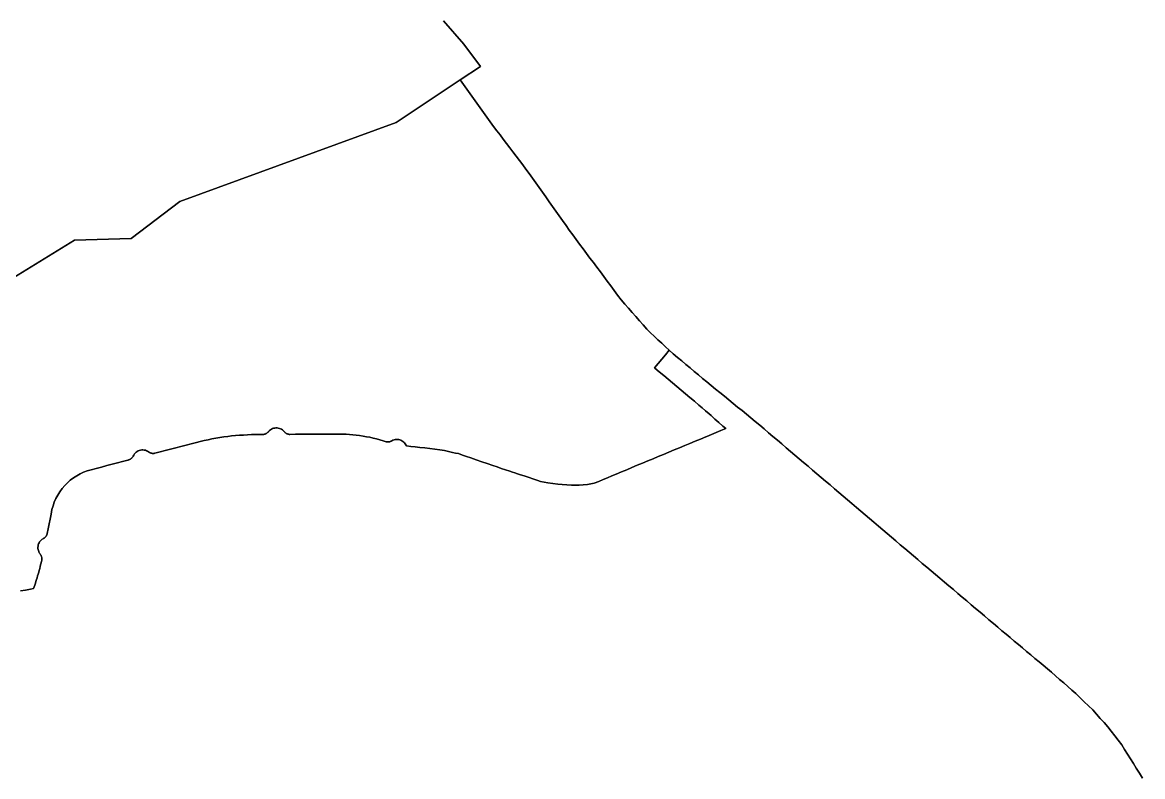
# Model space of a CAD drawing. Header units: inches. Extents: x 130170 to 284068, y 377793 to 804530.
# Drawn here: x 191420 to 193323, y 577277 to 578559 of the extents above; entities that cross this region are included whole.
import ezdxf

# ---------------------------------------------------------------- set-up
doc = ezdxf.new("R2010")
doc.units = ezdxf.units.IN
doc.header["$MEASUREMENT"] = 0
doc.layers.add('muni_il', color=7, linetype='Continuous')

msp = doc.modelspace()

# ---------------------------------------------------------------- linework, layer by layer
at = {"layer": 'muni_il'}
for points in [[(192135.4, 578561.7), (192169.8, 578521.8), (192197.8, 578484.2), (192163.7, 578461.5), (192054.6, 578388.8), (191687, 578254.5), (191604.8, 578192), (191508.1, 578188.9), (191375.2, 578107.4)], [(193322.8, 577274.9), (193317.5, 577283.2), (193312.1, 577291.4), (193307.2, 577299.4), (193302.2, 577307.4), (193297.3, 577315.4), (193292.3, 577323.4), (193287.4, 577331.4), (193281.5, 577339.1), (193275.6, 577346.7), (193269.7, 577354.4), (193263.8, 577362), (193257.4, 577369.2), (193251, 577376.3), (193244.6, 577383.5), (193238.2, 577390.6), (193231, 577397.5), (193223.8, 577404.4), (193216.6, 577411.3), (193209.4, 577418.3), (193202.5, 577424.3), (193195.7, 577430.4), (193188.8, 577436.5), (193181.9, 577442.6), (193175.1, 577448.7), (193168.2, 577454.7), (193161.1, 577460.6), (193154.1, 577466.5), (193147, 577472.4), (193139.9, 577478.3), (193132.9, 577484.1), (193125.8, 577490), (193118.8, 577495.9), (193111.9, 577501.8), (193104.9, 577507.7), (193097.9, 577513.6), (193090.9, 577519.5), (193083.9, 577525.3), (193077, 577531.2), (193069.4, 577537.6), (193061.8, 577544), (193054.3, 577550.4), (193046.7, 577556.8), (193039.1, 577563.2), (193031.6, 577569.5), (193024, 577575.9), (193016.4, 577582.3), (193008.9, 577588.7), (193001.3, 577595.1), (192993.7, 577601.5), (192986.2, 577607.9), (192978.6, 577614.3), (192971, 577620.6), (192963.5, 577627), (192956, 577633.4), (192948.6, 577639.7), (192941.1, 577646.1), (192933.6, 577652.4), (192926.2, 577658.7), (192918.7, 577665.1), (192911.2, 577671.4), (192903.8, 577677.8), (192896.3, 577684.1), (192888.8, 577690.5), (192881.4, 577696.8), (192873.9, 577703.1), (192866.5, 577709.5), (192859, 577715.8), (192851.5, 577722.2), (192844.1, 577728.5), (192836.6, 577734.9), (192829.1, 577741.2), (192821.7, 577747.5), (192814.2, 577753.9), (192806.7, 577760.2), (192799.3, 577766.6), (192791.8, 577772.9), (192784.4, 577779.3), (192776.9, 577785.6), (192769.4, 577791.9), (192762, 577798.3), (192754.5, 577804.6), (192747, 577811), (192739.6, 577817.3), (192732.1, 577823.7), (192724.7, 577830), (192717.2, 577836.3), (192709.7, 577842.7), (192702.3, 577849), (192694.8, 577855.4), (192687.3, 577861.7), (192679.9, 577868.1), (192672.4, 577874.4), (192664.9, 577880.7), (192657.5, 577887.1), (192650, 577893.2), (192642.4, 577899.3), (192634.9, 577905.4), (192627.4, 577911.5), (192619.8, 577917.6), (192612.3, 577923.7), (192604.8, 577929.8), (192597.2, 577935.9), (192589.7, 577942), (192582.6, 577948), (192575.4, 577953.9), (192568.3, 577959.9), (192561.2, 577965.9), (192554.1, 577971.9), (192546.9, 577977.9), (192539.8, 577983.9), (192532.7, 577989.8), (192525.6, 577995.8), (192518.4, 578001.8), (192512.1, 578007.8), (192505.8, 578013.8), (192499.5, 578019.7), (192493.2, 578025.7), (192486.9, 578031.7), (192480.6, 578037.7), (192474.4, 578044.8), (192468.1, 578051.9), (192461.9, 578059.1), (192455.6, 578066.2), (192449.4, 578073.3), (192443.2, 578080.4), (192436.9, 578087.6), (192431, 578095.5), (192425.2, 578103.4), (192419.3, 578111.2), (192413.4, 578119.1), (192407.5, 578127), (192401.6, 578134.9), (192395.8, 578142.8), (192389.9, 578150.7), (192384, 578158.5), (192378.1, 578166.4), (192372.2, 578174.3), (192366.4, 578182.2), (192360.5, 578190.1), (192354.6, 578198), (192348.9, 578206), (192343.3, 578214.1), (192337.6, 578222.1), (192331.9, 578230.1), (192326.2, 578238.2), (192320.6, 578246.2), (192314.9, 578254.3), (192309.2, 578262.3), (192303.5, 578270.4), (192297.9, 578278.4), (192292.2, 578286.5), (192286.5, 578294.5), (192280.8, 578302.5), (192275.3, 578309.8), (192269.8, 578317), (192264.3, 578324.3), (192258.8, 578331.5), (192253.2, 578338.8), (192247.7, 578346), (192242.2, 578353.3), (192236.7, 578360.5), (192231.2, 578367.8), (192225.6, 578375), (192220.1, 578382.3), (192214.5, 578390.2), (192208.8, 578398.1), (192203.2, 578406), (192197.6, 578414), (192191.9, 578421.9), (192186.3, 578429.8), (192180.6, 578437.7), (192175, 578445.6), (192169.3, 578453.5), (192163.7, 578461.5), (192197.8, 578484.2), (192169.8, 578521.8), (192135.4, 578561.7)], [(191375.2, 578107.4), (191508.1, 578188.9), (191604.8, 578192), (191687, 578254.5), (192054.6, 578388.8), (192163.7, 578461.5), (192169.3, 578453.5), (192175, 578445.6), (192180.6, 578437.7), (192186.3, 578429.8), (192191.9, 578421.9), (192197.6, 578414), (192203.2, 578406), (192208.8, 578398.1), (192214.5, 578390.2), (192220.1, 578382.3), (192225.6, 578375), (192231.2, 578367.8), (192236.7, 578360.5), (192242.2, 578353.3), (192247.7, 578346), (192253.2, 578338.8), (192258.8, 578331.5), (192264.3, 578324.3), (192269.8, 578317), (192275.3, 578309.8), (192280.8, 578302.5), (192286.5, 578294.5), (192292.2, 578286.5), (192297.9, 578278.4), (192303.5, 578270.4), (192309.2, 578262.3), (192314.9, 578254.3), (192320.6, 578246.2), (192326.2, 578238.2), (192331.9, 578230.1), (192337.6, 578222.1), (192343.3, 578214.1), (192348.9, 578206), (192354.6, 578198), (192360.5, 578190.1), (192366.4, 578182.2), (192372.2, 578174.3), (192378.1, 578166.4), (192384, 578158.5), (192389.9, 578150.7), (192395.8, 578142.8), (192401.6, 578134.9), (192407.5, 578127), (192413.4, 578119.1), (192419.3, 578111.2), (192425.2, 578103.4), (192431, 578095.5), (192436.9, 578087.6), (192443.2, 578080.4), (192449.4, 578073.3), (192455.6, 578066.2), (192461.9, 578059.1), (192468.1, 578051.9), (192474.4, 578044.8), (192480.6, 578037.7), (192486.9, 578031.7), (192493.2, 578025.7), (192499.5, 578019.7), (192505.8, 578013.8), (192512.1, 578007.8), (192518.4, 578001.8), (192512.3, 577994.3), (192506.2, 577986.9), (192500, 577979.4), (192493.9, 577971.9), (192494.1, 577971.8), (192494.3, 577971.6), (192501.8, 577965.3), (192509.2, 577959), (192516.7, 577952.7), (192524.2, 577946.4), (192531.6, 577940.2), (192539.1, 577933.9), (192546.5, 577927.6), (192553.9, 577921.3), (192561.4, 577915.1), (192568.8, 577908.8), (192574.6, 577903.9), (192580.5, 577898.9), (192586.4, 577894), (192589.7, 577891), (192596.3, 577885), (192602.9, 577879.1), (192609.6, 577873.1), (192614.6, 577868.6), (192606.5, 577865.2), (192598.4, 577861.9), (192590.4, 577858.6), (192582.3, 577855.3), (192581.1, 577854.8), (192580.9, 577854.8), (192580.8, 577854.7), (192571.8, 577851), (192562.9, 577847.2), (192553.9, 577843.5), (192544.9, 577839.8), (192536, 577836.1), (192527, 577832.4), (192518.1, 577828.6), (192509.1, 577824.9), (192500.1, 577821.2), (192491.2, 577817.5), (192482.2, 577813.8), (192473.2, 577810), (192464.3, 577806.3), (192455.3, 577802.6), (192446.4, 577798.9), (192437.4, 577795.2), (192428.4, 577791.4), (192421, 577788.3), (192413.6, 577785.2), (192406.2, 577782), (192398.8, 577778.9), (192391.4, 577775.8), (192385.5, 577774.7), (192379.6, 577773.6), (192372.7, 577773), (192365.8, 577772.4), (192359.1, 577772.4), (192352.5, 577772.4), (192344.7, 577773), (192337, 577773.7), (192329.3, 577774.4), (192320.9, 577775.5), (192312.6, 577776.7), (192306.3, 577777.8), (192300, 577778.9), (192295.7, 577780.4), (192287, 577783.4), (192280.7, 577785.6), (192272.4, 577788.2), (192265.8, 577790.4), (192261, 577791.9), (192256.2, 577793.5), (192252.4, 577794.7), (192247.6, 577796.3), (192240.4, 577798.7), (192233.3, 577801.1), (192226.1, 577803.6), (192219, 577806), (192209.6, 577809.3), (192200.3, 577812.5), (192190.9, 577815.8), (192181.5, 577819), (192174.5, 577821.4), (192167.5, 577823.8), (192160.4, 577826.2), (192155.3, 577827.2), (192150.2, 577828.2), (192143.5, 577829.8), (192136.8, 577831.4), (192128.7, 577832.7), (192120.6, 577834), (192112, 577834.9), (192103.3, 577835.9), (192094.7, 577836.8), (192087.2, 577837.6), (192079.6, 577838.4), (192072.1, 577839.2), (192071.3, 577841), (192070.3, 577842.7), (192069.1, 577844.3), (192067.7, 577845.8), (192066.2, 577847), (192064.5, 577848.1), (192062.8, 577848.9), (192060.9, 577849.6), (192059, 577850.1), (192057, 577850.3), (192055, 577850.3), (192053, 577850), (192051.1, 577849.5), (192049.2, 577848.8), (192047.5, 577847.9), (192047.2, 577847.8), (192046.9, 577847.6), (192046.3, 577847.3), (192046, 577847.2), (192045.7, 577847.1), (192045.1, 577846.8), (192044.8, 577846.7), (192044.5, 577846.6), (192043.8, 577846.4), (192043.5, 577846.4), (192043.2, 577846.3), (192042.5, 577846.2), (192041.9, 577846.1), (192041.5, 577846.1), (192041.2, 577846.1), (192040.5, 577846.1), (192040.2, 577846.1), (192039.9, 577846.1), (192039.2, 577846.2), (192038.9, 577846.2), (192038.6, 577846.2), (192037.9, 577846.4), (192032.4, 577848.1), (192026.8, 577849.8), (192021.2, 577851.3), (192015.5, 577852.6), (192009.9, 577853.9), (192004.2, 577855), (191998.5, 577856), (191992.7, 577856.9), (191987, 577857.6), (191981.2, 577858.2), (191975.4, 577858.8), (191969.6, 577859.1), (191963.8, 577859.4), (191958, 577859.5), (191952.2, 577859.5), (191942.5, 577859.4), (191932.7, 577859.3), (191923, 577859.3), (191913.2, 577859.2), (191903.5, 577859.1), (191893.8, 577859), (191884, 577859), (191874.3, 577858.9), (191873.9, 577858.9), (191873.5, 577858.9), (191872.8, 577858.9), (191872.4, 577859), (191872, 577859.1), (191871.3, 577859.2), (191870.9, 577859.3), (191870.6, 577859.4), (191869.9, 577859.7), (191869.5, 577859.8), (191869.2, 577859.9), (191868.5, 577860.3), (191867.8, 577860.6), (191867.5, 577860.8), (191867.2, 577861), (191866.6, 577861.4), (191866, 577861.9), (191865.7, 577862.2), (191865.4, 577862.4), (191864.9, 577863), (191864.7, 577863.3), (191864.4, 577863.6), (191863.1, 577865.1), (191861.6, 577866.4), (191859.9, 577867.5), (191858.2, 577868.4), (191856.3, 577869.1), (191854.3, 577869.6), (191852.4, 577869.9), (191850.4, 577869.9), (191848.4, 577869.7), (191846.4, 577869.3), (191844.5, 577868.6), (191842.7, 577867.7), (191841.1, 577866.6), (191839.5, 577865.3), (191838.1, 577863.9), (191838.1, 577863.8), (191838, 577863.8), (191838, 577863.7), (191838, 577863.7), (191838, 577863.7), (191837.9, 577863.6), (191837.9, 577863.6), (191837.8, 577863.5), (191837.7, 577863.4), (191837.7, 577863.4), (191837.6, 577863.3), (191837.6, 577863.3), (191837.5, 577863.2), (191837.5, 577863.1), (191837.4, 577863.1), (191837.4, 577863), (191837.3, 577862.9), (191837.3, 577862.9), (191836.7, 577862.4), (191836.4, 577862.1), (191836.1, 577861.9), (191835.5, 577861.4), (191835.2, 577861.2), (191834.9, 577860.9), (191834.2, 577860.5), (191833.9, 577860.3), (191833.5, 577860.2), (191833.3, 577860), (191832.8, 577859.8), (191832.5, 577859.7), (191832.1, 577859.5), (191831.4, 577859.2), (191831, 577859.2), (191830.6, 577859.1), (191829.9, 577858.9), (191829.1, 577858.7), (191828.7, 577858.7), (191828.3, 577858.6), (191827.5, 577858.6), (191827.2, 577858.5), (191826.8, 577858.5), (191821.2, 577858.5), (191815.6, 577858.4), (191808.9, 577858.4), (191802.2, 577858.1), (191795.4, 577857.8), (191788.7, 577857.4), (191781.9, 577856.9), (191775.2, 577856.2), (191768.5, 577855.4), (191761.8, 577854.6), (191755.1, 577853.6), (191748.5, 577852.4), (191741.8, 577851.3), (191735.2, 577849.9), (191728.6, 577848.5), (191722, 577847), (191715.5, 577845.3), (191706.6, 577843), (191697.8, 577840.7), (191689, 577838.4), (191680.2, 577836.1), (191671.4, 577833.8), (191662.5, 577831.5), (191653.7, 577829.2), (191644.9, 577826.9), (191644.2, 577826.7), (191643.8, 577826.6), (191643.4, 577826.6), (191642.7, 577826.5), (191641.9, 577826.5), (191641.5, 577826.5), (191641.2, 577826.5), (191640.4, 577826.6), (191639.7, 577826.7), (191639.3, 577826.8), (191638.9, 577826.8), (191638.2, 577827), (191637.9, 577827.1), (191637.5, 577827.3), (191636.8, 577827.6), (191636.5, 577827.7), (191636.1, 577827.9), (191635.5, 577828.2), (191635.1, 577828.4), (191634.8, 577828.6), (191634.2, 577829.1), (191632.5, 577830.2), (191630.6, 577831.1), (191628.7, 577831.8), (191626.6, 577832.3), (191624.6, 577832.4), (191622.5, 577832.4), (191620.4, 577832.1), (191618.4, 577831.6), (191616.5, 577830.8), (191614.7, 577829.8), (191613, 577828.6), (191611.5, 577827.1), (191610.2, 577825.6), (191609, 577823.8), (191608.1, 577821.9), (191607.9, 577821.6), (191607.7, 577821.3), (191607.2, 577820.6), (191606.7, 577820), (191606.5, 577819.7), (191606.2, 577819.4), (191605.7, 577818.9), (191605.4, 577818.6), (191605.1, 577818.3), (191604.5, 577817.8), (191604.2, 577817.6), (191603.9, 577817.4), (191603.2, 577816.9), (191602.9, 577816.7), (191602.6, 577816.5), (191601.9, 577816.1), (191601.5, 577816), (191601.2, 577815.8), (191600.4, 577815.5), (191600.1, 577815.4), (191599.7, 577815.3), (191598.9, 577815), (191590, 577812.7), (191581.1, 577810.4), (191572.1, 577808.1), (191563.2, 577805.8), (191554.2, 577803.4), (191545.3, 577801.1), (191536.4, 577798.8), (191530, 577796.9), (191523.8, 577794.6), (191517.8, 577791.8), (191512, 577788.6), (191506.5, 577784.9), (191501.2, 577780.9), (191496.2, 577776.6), (191491.6, 577771.8), (191487.3, 577766.8), (191483.4, 577761.4), (191479.8, 577755.8), (191476.7, 577749.9), (191474, 577743.9), (191471.8, 577737.7), (191470, 577731.2), (191468.4, 577723.1), (191466.7, 577714.9), (191465.1, 577706.7), (191463.5, 577698.5), (191461.8, 577690.3), (191461.8, 577689.9), (191461.7, 577689.5), (191461.5, 577688.8), (191461.3, 577688.4), (191461.2, 577688.1), (191460.9, 577687.3), (191460.5, 577686.6), (191460.3, 577686.3), (191460.1, 577686), (191459.7, 577685.4), (191459.2, 577684.8), (191458.9, 577684.5), (191458.7, 577684.2), (191458.1, 577683.6), (191457.6, 577683.1), (191457.2, 577682.9), (191456.9, 577682.7), (191456.3, 577682.3), (191455.6, 577681.9), (191455.3, 577681.7), (191454.9, 577681.6), (191453.3, 577680.6), (191451.7, 577679.3), (191450.3, 577677.9), (191449.1, 577676.4), (191448.1, 577674.7), (191447.3, 577672.9), (191446.7, 577671.1), (191446.3, 577669.1), (191446.1, 577667.2), (191446.1, 577665.2), (191446.4, 577663.3), (191446.9, 577661.4), (191447.6, 577659.6), (191448.5, 577657.8), (191449.6, 577656.2), (191450.1, 577655.4), (191450.6, 577654.7), (191451, 577653.9), (191451.4, 577653.1), (191451.8, 577652.3), (191452.1, 577651.4), (191452.3, 577650.6), (191452.5, 577649.8), (191452.6, 577648.9), (191452.7, 577648), (191452.8, 577647.1), (191452.8, 577646.2), (191452.7, 577645.3), (191452.5, 577644.4), (191452.4, 577643.6), (191451.6, 577640.4), (191450.8, 577637.3), (191450, 577634.1), (191449.2, 577631), (191448.4, 577627.8), (191447.5, 577624.7), (191446.6, 577621.6), (191445.7, 577618.4), (191444.8, 577615.3), (191443.8, 577612.2), (191442.8, 577609.1), (191441.8, 577606), (191440.8, 577602.9), (191439.8, 577599.8), (191438.8, 577596.9), (191433.8, 577596.1), (191424.8, 577594.2), (191416.4, 577593.1)], [(191416.4, 577593.1), (191424.8, 577594.2), (191433.8, 577596.1), (191438.8, 577596.9), (191439.8, 577599.8), (191440.8, 577602.9), (191441.8, 577606), (191442.8, 577609.1), (191443.8, 577612.2), (191444.8, 577615.3), (191445.7, 577618.4), (191446.6, 577621.6), (191447.5, 577624.7), (191448.4, 577627.8), (191449.2, 577631), (191450, 577634.1), (191450.8, 577637.3), (191451.6, 577640.4), (191452.4, 577643.6), (191452.5, 577644.4), (191452.7, 577645.3), (191452.8, 577646.2), (191452.8, 577647.1), (191452.7, 577648), (191452.6, 577648.9), (191452.5, 577649.8), (191452.3, 577650.6), (191452.1, 577651.4), (191451.8, 577652.3), (191451.4, 577653.1), (191451, 577653.9), (191450.6, 577654.7), (191450.1, 577655.4), (191449.6, 577656.2), (191448.5, 577657.8), (191447.6, 577659.6), (191446.9, 577661.4), (191446.4, 577663.3), (191446.1, 577665.2), (191446.1, 577667.2), (191446.3, 577669.1), (191446.7, 577671.1), (191447.3, 577672.9), (191448.1, 577674.7), (191449.1, 577676.4), (191450.3, 577677.9), (191451.7, 577679.3), (191453.3, 577680.6), (191454.9, 577681.6), (191455.3, 577681.7), (191455.6, 577681.9), (191456.3, 577682.3), (191456.9, 577682.7), (191457.2, 577682.9), (191457.6, 577683.1), (191458.1, 577683.6), (191458.7, 577684.2), (191458.9, 577684.5), (191459.2, 577684.8), (191459.7, 577685.4), (191460.1, 577686), (191460.3, 577686.3), (191460.5, 577686.6), (191460.9, 577687.3), (191461.2, 577688.1), (191461.3, 577688.4), (191461.5, 577688.8), (191461.7, 577689.5), (191461.8, 577689.9), (191461.8, 577690.3), (191463.5, 577698.5), (191465.1, 577706.7), (191466.7, 577714.9), (191468.4, 577723.1), (191470, 577731.2), (191471.8, 577737.7), (191474, 577743.9), (191476.7, 577749.9), (191479.8, 577755.8), (191483.4, 577761.4), (191487.3, 577766.8), (191491.6, 577771.8), (191496.2, 577776.6), (191501.2, 577780.9), (191506.5, 577784.9), (191512, 577788.6), (191517.8, 577791.8), (191523.8, 577794.6), (191530, 577796.9), (191536.4, 577798.8), (191545.3, 577801.1), (191554.2, 577803.4), (191563.2, 577805.8), (191572.1, 577808.1), (191581.1, 577810.4), (191590, 577812.7), (191598.9, 577815), (191599.7, 577815.3), (191600.1, 577815.4), (191600.4, 577815.5), (191601.2, 577815.8), (191601.5, 577816), (191601.9, 577816.1), (191602.6, 577816.5), (191602.9, 577816.7), (191603.2, 577816.9), (191603.9, 577817.4), (191604.2, 577817.6), (191604.5, 577817.8), (191605.1, 577818.3), (191605.4, 577818.6), (191605.7, 577818.9), (191606.2, 577819.4), (191606.5, 577819.7), (191606.7, 577820), (191607.2, 577820.6), (191607.7, 577821.3), (191607.9, 577821.6), (191608.1, 577821.9), (191609, 577823.8), (191610.2, 577825.6), (191611.5, 577827.1), (191613, 577828.6), (191614.7, 577829.8), (191616.5, 577830.8), (191618.4, 577831.6), (191620.4, 577832.1), (191622.5, 577832.4), (191624.6, 577832.4), (191626.6, 577832.3), (191628.7, 577831.8), (191630.6, 577831.1), (191632.5, 577830.2), (191634.2, 577829.1), (191634.8, 577828.6), (191635.1, 577828.4), (191635.5, 577828.2), (191636.1, 577827.9), (191636.5, 577827.7), (191636.8, 577827.6), (191637.5, 577827.3), (191637.9, 577827.1), (191638.2, 577827), (191638.9, 577826.8), (191639.3, 577826.8), (191639.7, 577826.7), (191640.4, 577826.6), (191641.2, 577826.5), (191641.5, 577826.5), (191641.9, 577826.5), (191642.7, 577826.5), (191643.4, 577826.6), (191643.8, 577826.6), (191644.2, 577826.7), (191644.9, 577826.9), (191653.7, 577829.2), (191662.5, 577831.5), (191671.4, 577833.8), (191680.2, 577836.1), (191689, 577838.4), (191697.8, 577840.7), (191706.6, 577843), (191715.5, 577845.3), (191722, 577847), (191728.6, 577848.5), (191735.2, 577849.9), (191741.8, 577851.3), (191748.5, 577852.4), (191755.1, 577853.6), (191761.8, 577854.6), (191768.5, 577855.4), (191775.2, 577856.2), (191781.9, 577856.9), (191788.7, 577857.4), (191795.4, 577857.8), (191802.2, 577858.1), (191808.9, 577858.4), (191815.6, 577858.4), (191821.2, 577858.5), (191826.8, 577858.5), (191827.2, 577858.5), (191827.5, 577858.6), (191828.3, 577858.6), (191828.7, 577858.7), (191829.1, 577858.7), (191829.9, 577858.9), (191830.6, 577859.1), (191831, 577859.2), (191831.4, 577859.2), (191832.1, 577859.5), (191832.5, 577859.7), (191832.8, 577859.8), (191833.3, 577860), (191833.5, 577860.2), (191833.9, 577860.3), (191834.2, 577860.5), (191834.9, 577860.9), (191835.2, 577861.2), (191835.5, 577861.4), (191836.1, 577861.9), (191836.4, 577862.1), (191836.7, 577862.4), (191837.3, 577862.9), (191837.3, 577862.9), (191837.4, 577863), (191837.4, 577863.1), (191837.5, 577863.1), (191837.5, 577863.2), (191837.6, 577863.3), (191837.6, 577863.3), (191837.7, 577863.4), (191837.7, 577863.4), (191837.8, 577863.5), (191837.9, 577863.6), (191837.9, 577863.6), (191838, 577863.7), (191838, 577863.7), (191838, 577863.7), (191838, 577863.8), (191838.1, 577863.8), (191838.1, 577863.9), (191839.5, 577865.3), (191841.1, 577866.6), (191842.7, 577867.7), (191844.5, 577868.6), (191846.4, 577869.3), (191848.4, 577869.7), (191850.4, 577869.9), (191852.4, 577869.9), (191854.3, 577869.6), (191856.3, 577869.1), (191858.2, 577868.4), (191859.9, 577867.5), (191861.6, 577866.4), (191863.1, 577865.1), (191864.4, 577863.6), (191864.7, 577863.3), (191864.9, 577863), (191865.4, 577862.4), (191865.7, 577862.2), (191866, 577861.9), (191866.6, 577861.4), (191867.2, 577861), (191867.5, 577860.8), (191867.8, 577860.6), (191868.5, 577860.3), (191869.2, 577859.9), (191869.5, 577859.8), (191869.9, 577859.7), (191870.6, 577859.4), (191870.9, 577859.3), (191871.3, 577859.2), (191872, 577859.1), (191872.4, 577859), (191872.8, 577858.9), (191873.5, 577858.9), (191873.9, 577858.9), (191874.3, 577858.9), (191884, 577859), (191893.8, 577859), (191903.5, 577859.1), (191913.2, 577859.2), (191923, 577859.3), (191932.7, 577859.3), (191942.5, 577859.4), (191952.2, 577859.5), (191958, 577859.5), (191963.8, 577859.4), (191969.6, 577859.1), (191975.4, 577858.8), (191981.2, 577858.2), (191987, 577857.6), (191992.7, 577856.9), (191998.5, 577856), (192004.2, 577855), (192009.9, 577853.9), (192015.5, 577852.6), (192021.2, 577851.3), (192026.8, 577849.8), (192032.4, 577848.1), (192037.9, 577846.4), (192038.6, 577846.2), (192038.9, 577846.2), (192039.2, 577846.2), (192039.9, 577846.1), (192040.2, 577846.1), (192040.5, 577846.1), (192041.2, 577846.1), (192041.5, 577846.1), (192041.9, 577846.1), (192042.5, 577846.2), (192043.2, 577846.3), (192043.5, 577846.4), (192043.8, 577846.4), (192044.5, 577846.6), (192044.8, 577846.7), (192045.1, 577846.8), (192045.7, 577847.1), (192046, 577847.2), (192046.3, 577847.3), (192046.9, 577847.6), (192047.2, 577847.8), (192047.5, 577847.9), (192049.2, 577848.8), (192051.1, 577849.5), (192053, 577850), (192055, 577850.3), (192057, 577850.3), (192059, 577850.1), (192060.9, 577849.6), (192062.8, 577848.9), (192064.5, 577848.1), (192066.2, 577847), (192067.7, 577845.8), (192069.1, 577844.3), (192070.3, 577842.7), (192071.3, 577841), (192072.1, 577839.2), (192079.6, 577838.4), (192087.2, 577837.6), (192094.7, 577836.8), (192103.3, 577835.9), (192112, 577834.9), (192120.6, 577834), (192128.7, 577832.7), (192136.8, 577831.4), (192143.5, 577829.8), (192150.2, 577828.2), (192155.3, 577827.2), (192160.4, 577826.2), (192167.5, 577823.8), (192174.5, 577821.4), (192181.5, 577819), (192190.9, 577815.8), (192200.3, 577812.5), (192209.6, 577809.3), (192219, 577806), (192226.1, 577803.6), (192233.3, 577801.1), (192240.4, 577798.7), (192247.6, 577796.3), (192252.4, 577794.7), (192256.2, 577793.5), (192261, 577791.9), (192265.8, 577790.4), (192272.4, 577788.2), (192280.7, 577785.6), (192287, 577783.4), (192295.7, 577780.4), (192300, 577778.9), (192306.3, 577777.8), (192312.6, 577776.7), (192320.9, 577775.5), (192329.3, 577774.4), (192337, 577773.7), (192344.7, 577773), (192352.5, 577772.4), (192359.1, 577772.4), (192365.8, 577772.4), (192372.7, 577773), (192379.6, 577773.6), (192385.5, 577774.7), (192391.4, 577775.8), (192398.8, 577778.9), (192406.2, 577782), (192413.6, 577785.2), (192421, 577788.3), (192428.4, 577791.4), (192437.4, 577795.2), (192446.4, 577798.9), (192455.3, 577802.6), (192464.3, 577806.3), (192473.2, 577810), (192482.2, 577813.8), (192491.2, 577817.5), (192500.1, 577821.2), (192509.1, 577824.9), (192518.1, 577828.6), (192527, 577832.4), (192536, 577836.1), (192544.9, 577839.8), (192553.9, 577843.5), (192562.9, 577847.2), (192571.8, 577851), (192580.8, 577854.7), (192580.9, 577854.8), (192581.1, 577854.8), (192582.3, 577855.3), (192590.4, 577858.6), (192598.4, 577861.9), (192606.5, 577865.2), (192614.6, 577868.6), (192609.6, 577873.1), (192602.9, 577879.1), (192596.3, 577885), (192589.7, 577891), (192586.4, 577894), (192580.5, 577898.9), (192574.6, 577903.9), (192568.8, 577908.8), (192561.4, 577915.1), (192553.9, 577921.3), (192546.5, 577927.6), (192539.1, 577933.9), (192531.6, 577940.2), (192524.2, 577946.4), (192516.7, 577952.7), (192509.2, 577959), (192501.8, 577965.3), (192494.3, 577971.6), (192494.1, 577971.8), (192493.9, 577971.9), (192500, 577979.4), (192506.2, 577986.9), (192512.3, 577994.3), (192518.4, 578001.8), (192525.6, 577995.8), (192532.7, 577989.8), (192539.8, 577983.9), (192546.9, 577977.9), (192554.1, 577971.9), (192561.2, 577965.9), (192568.3, 577959.9), (192575.4, 577953.9), (192582.6, 577948), (192589.7, 577942), (192597.2, 577935.9), (192604.8, 577929.8), (192612.3, 577923.7), (192619.8, 577917.6), (192627.4, 577911.5), (192634.9, 577905.4), (192642.4, 577899.3), (192650, 577893.2), (192657.5, 577887.1), (192664.9, 577880.7), (192672.4, 577874.4), (192679.9, 577868.1), (192687.3, 577861.7), (192694.8, 577855.4), (192702.3, 577849), (192709.7, 577842.7), (192717.2, 577836.3), (192724.7, 577830), (192732.1, 577823.7), (192739.6, 577817.3), (192747, 577811), (192754.5, 577804.6), (192762, 577798.3), (192769.4, 577791.9), (192776.9, 577785.6), (192784.4, 577779.3), (192791.8, 577772.9), (192799.3, 577766.6), (192806.7, 577760.2), (192814.2, 577753.9), (192821.7, 577747.5), (192829.1, 577741.2), (192836.6, 577734.9), (192844.1, 577728.5), (192851.5, 577722.2), (192859, 577715.8), (192866.5, 577709.5), (192873.9, 577703.1), (192881.4, 577696.8), (192888.8, 577690.5), (192896.3, 577684.1), (192903.8, 577677.8), (192911.2, 577671.4), (192918.7, 577665.1), (192926.2, 577658.7), (192933.6, 577652.4), (192941.1, 577646.1), (192948.6, 577639.7), (192956, 577633.4), (192963.5, 577627), (192971, 577620.6), (192978.6, 577614.3), (192986.2, 577607.9), (192993.7, 577601.5), (193001.3, 577595.1), (193008.9, 577588.7), (193016.4, 577582.3), (193024, 577575.9), (193031.6, 577569.5), (193039.1, 577563.2), (193046.7, 577556.8), (193054.3, 577550.4), (193061.8, 577544), (193069.4, 577537.6), (193077, 577531.2), (193083.9, 577525.3), (193090.9, 577519.5), (193097.9, 577513.6), (193104.9, 577507.7), (193111.9, 577501.8), (193118.8, 577495.9), (193125.8, 577490), (193132.9, 577484.1), (193139.9, 577478.3), (193147, 577472.4), (193154.1, 577466.5), (193161.1, 577460.6), (193168.2, 577454.7), (193175.1, 577448.7), (193181.9, 577442.6), (193188.8, 577436.5), (193195.7, 577430.4), (193202.5, 577424.3), (193209.4, 577418.3), (193216.6, 577411.3), (193223.8, 577404.4), (193231, 577397.5), (193238.2, 577390.6), (193244.6, 577383.5), (193251, 577376.3), (193257.4, 577369.2), (193263.8, 577362), (193269.7, 577354.4), (193275.6, 577346.7), (193281.5, 577339.1), (193287.4, 577331.4), (193292.3, 577323.4), (193297.3, 577315.4), (193302.2, 577307.4), (193307.2, 577299.4), (193312.1, 577291.4), (193317.5, 577283.2), (193322.8, 577274.9)]]:
    msp.add_lwpolyline(points, dxfattribs=at)

doc.saveas('drawing.dxf')
